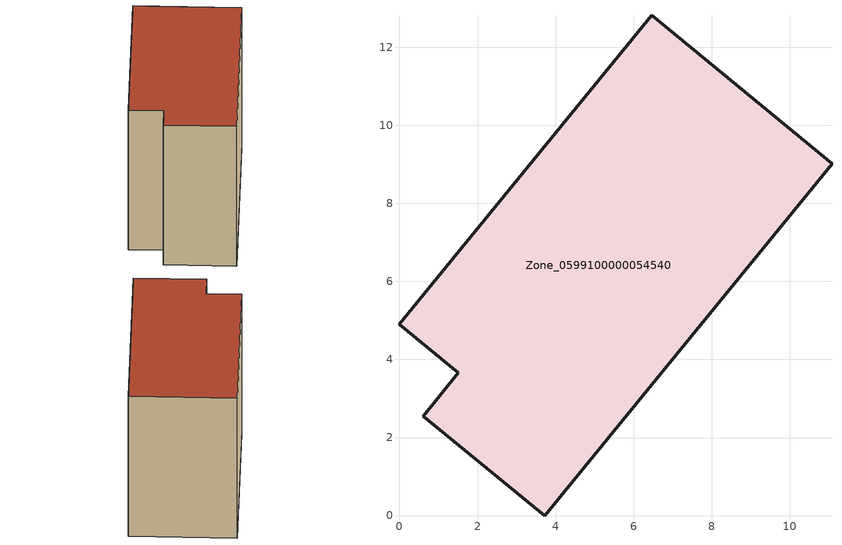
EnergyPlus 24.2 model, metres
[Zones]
Zone_0599100000054540
 floor ground (C_G): 0.61,2.55 1.51,3.66 0,4.9 6.47,12.82 11.09,9.02 3.73,0 z0
 wall outside (C_F): 1.51,3.66 0.61,2.55 3.73,0 11.09,9.02 6.47,12.82 0,4.9 1.51,3.66 z0:9.31
 roof outside (C_R): 6.47,12.82 0,4.9 1.51,3.66 0.61,2.55 3.73,0 11.09,9.02 z9.31
[BUILDING]
Pand.0599100000054540: North Axis=0; Terrain=City; Loads Convergence Tolerance Value=0.04; Temperature Convergence Tolerance Value=0.4; Solar Distribution=FullExterior; Maximum Number of Warmup Days=25; Minimum Number of Warmup Days=1
[Site:Location]
Rotterdam.The.Hague.AP_ZH_NLD Design_Conditions: Latitude=51.96; Longitude=4.45; Time Zone=1; Elevation=-4.5
[SITE:GROUNDTEMPERATURE:BUILDINGSURFACE]
18, 18, 18, 18, 18, 18, 18, 18, 18, 18, 18, 18
[MATERIAL] Thermal Absorptance=0.9; Solar Absorptance=0.7; Visible Absorptance=0.7
Name | Roughness | Thickness | Conductivity | Density | Specific Heat
G.TI.1946 | MediumSmooth | 0.15 | 1 | 540 | 1210
F.TI.1946 | Rough | 0.3 | 0.857143 | 1920 | 840
R.TI.1946 | MediumRough | 0.2 | 0.1 | 1500 | 1000
[CONSTRUCTION]
C_G: G.TI.1946
C_F: F.TI.1946
C_R: R.TI.1946
[ZONE]
Zone_0599100000054540: Type=1; Multiplier=1; Ceiling Height=Autocalculate; Volume=Autocalculate; Floor Area=autocalculate; Part of Total Floor Area=Yes
[ZONEINFILTRATION:DESIGNFLOWRATE]
Infil_Zone_0599100000054540: Zone or ZoneList or Space or SpaceList=Zone_0599100000054540; Schedule=AlwaysOn; Design Flow Rate Calculation Method=Flow/Area; Flow Rate per Floor Area=0.003; Constant Term Coefficient=1; Temperature Term Coefficient=0; Velocity Term Coefficient=0; Velocity Squared Term Coefficient=0
[HVACTEMPLATE:ZONE:IDEALLOADSAIRSYSTEM]
Zone_0599100000054540: Maximum Heating Supply Air Temperature=50; Minimum Cooling Supply Air Temperature=13; Maximum Heating Supply Air Humidity Ratio=0.0156; Minimum Cooling Supply Air Humidity Ratio=0.0077; Heating Limit=NoLimit; Cooling Limit=NoLimit; Dehumidification Control Type=ConstantSensibleHeatRatio; Cooling Sensible Heat Ratio=0.7; Dehumidification Setpoint=60; Humidification Control Type=None; Humidification Setpoint=30; Outdoor Air Method=None; Outdoor Air Flow Rate per Person=0.00944; Outdoor Air Flow Rate per Zone Floor Area=0; Outdoor Air Flow Rate per Zone=0; Demand Controlled Ventilation Type=None; Outdoor Air Economizer Type=NoEconomizer; Heat Recovery Type=None; Sensible Heat Recovery Effectiveness=0.7; Latent Heat Recovery Effectiveness=0.65
[ZONECONTROL:THERMOSTAT]
ThermostatControl_Zone_0599100000054540: Zone or ZoneList=Zone_0599100000054540; Control Type Schedule=DualSetpointControlType; Control 1=Thermostat_Zone_0599100000054540; Temperature Difference Between Cutout And Setpoint=0
[THERMOSTATSETPOINT:DUALSETPOINT]
Thermostat_Zone_0599100000054540: Heating Setpoint Temperature Schedule=HeatingSetpoint_Zone_0599100000054540; Cooling Setpoint Temperature Schedule=CoolingSetpoint_Zone_0599100000054540
[SCHEDULE:COMPACT]
HeatingSetpoint_Zone_0599100000054540: Through: 12/31, For: AllDays, Until: 24:00, 21
CoolingSetpoint_Zone_0599100000054540: Through: 12/31, For: AllDays, Until: 24:00, 24
DualSetpointControlType: Through: 12/31, For: AllDays, Until: 24:00, 4
AlwaysOn: Through: 12/31, For: AllDays, Until: 24:00, 1
